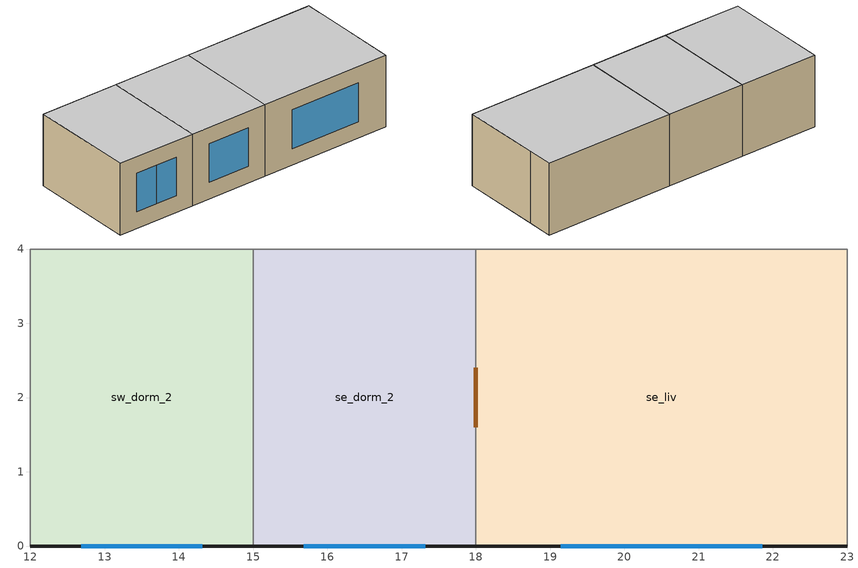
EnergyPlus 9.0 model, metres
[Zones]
se_dorm_2
 floor othersideconditionsmodel (floor): 18,4 18,0 15,0 15,4 z0
 wall outside (ext_wall): 15,0 18,0 z0:2.7
 wall to se_liv (int_wall): 18,0 18,4 z0:2.7
 wall adiabatic (int_wall): 18,4 15,4 z0:2.7
 wall to sw_dorm_2 (int_wall): 15,4 15,0 z0:2.7
 window (simple_window): 15.69,0 17.32,0 z0.61:2.08
 door inside (door_3cm): 18,1.6 18,2.4 z0:2.1
 ceiling adiabatic (ceiling): 15,4 15,0 18,0 18,4 z2.7
se_liv
 floor othersideconditionsmodel (floor): 23,4 23,0 18,0 18,4 z0
 wall outside (ext_wall): 18,0 23,0 z0:2.7
 wall adiabatic (int_wall): 23,0 23,3 23,4 18,4 z0:2.7
 window (simple_window): 19.14,0 21.86,0 z0.61:2.08
 ceiling adiabatic (ceiling): 18,4 18,0 23,0 23,4 z2.7
sw_dorm_2
 floor othersideconditionsmodel (floor): 15,4 15,0 12,0 12,4 z0
 wall outside (ext_wall): 12,0 15,0 z0:2.7
 wall adiabatic (int_wall): 15,4 12,4 12,0 z0:2.7
 window (simple_window): 12.69,0 13.5,0 / 13.5,0 14.31,0 z0.61:2.08
 ceiling adiabatic (ceiling): 12,4 12,0 15,0 15,4 z2.7
[Building]
1_storey: Loads convergence tolerance value=0.04; Maximum number of warmup days=25; Minimum number of warmup days=6; North axis=0; Solar distribution=FullInteriorAndExteriorWithReflections; Temperature convergence tolerance value=0.4; Terrain=City
[Site:GroundDomain:Slab]
ground_domain: 1, 0.4, 1.6, 10, No, Full, 6, 5, Timestep, ground_coupled_oscm, OnGrade, 1250, 30, 50, 1500, 1.5, finite_diff, Site:GroundTemperature:Undisturbed:FiniteDifference, No
[Site:GroundTemperature:Undisturbed:FiniteDifference]
finite_diff: 0.4, 1250, 30, 50, 1500, 1.5
[Construction]
ceiling: piso_ceramico, contrapiso, concreto_5cm, impermeabilizacao
ext_wall: argamassa_externa, tijolo_9x19x19, camara_parede, tijolo_9x19x19, argamassa_interna
floor: impermeabilizacao, concreto_5cm, contrapiso, piso_ceramico
int_wall: argamassa_interna, tijolo_9x19x19, camara_parede, tijolo_9x19x19, argamassa_interna
door_3cm: porta_mad_int_3cm
simple_window: vid_0.87
[Material] Thermal absorptance=0.9
Name | Conductivity | Density | Roughness | Solar absorptance | Specific heat | Thickness | Visible absorptance
argamassa_externa; argamassa_interna | 1.15 | 2000 | MediumRough | 0.5 | 1000 | 0.025 | 0.5
concreto_5cm | 1.75 | 2200 | MediumRough | 0.7 | 1000 | 0.05 | 0.7
contrapiso | 1.15 | 2000 | MediumRough | 0.7 | 1000 | 0.02 | 0.7
impermeabilizacao | 0.23 | 1000 | Smooth | 0.7 | 920 | 0.0001 | 0.7
piso_ceramico | 1.05 | 2000 | Smooth | 0.7 | 920 | 0.0075 | 0.7
porta_mad_int_3cm | 0.15 | 650 | MediumSmooth | 0.5 | 2300 | 0.03 | 0.5
tijolo_9x19x19 | 0.9 | 1600 | Rough | 0.7 | 920 | 0.013 | 0.7
[Material:AirGap]
camara_parede: Thermal resistance=0.17
[WindowMaterial:SimpleGlazingSystem]
vid_0.87: Solar heat gain coefficient=0.87; U factor=5.7
[ThermostatSetpoint:DualSetpoint]
thermostat_setpoint: Cooling setpoint temperature schedule=sch_hvac_23; Heating setpoint temperature schedule=sch_hvac_18
[Zone] Multiplier=1
se_dorm_2; se_liv; sw_dorm_2
[ZoneControl:Thermostat] Control 1=thermostat_setpoint; Control type schedule=sch_hvac_4
Name | Zone or zonelist
thermostat_se_dorm_2 | se_dorm_2
thermostat_se_liv | se_liv
thermostat_sw_dorm_2 | sw_dorm_2
[Zone equipment]
se_dorm_2: hvac_se_dorm_2
se_liv: hvac_se_liv
sw_dorm_2: hvac_sw_dorm_2
[ZoneHVAC:IdealLoadsAirSystem] Cooling limit=NoLimit; Cooling sensible heat ratio=0.7; Dehumidification control type=None; Demand controlled ventilation type=None; Heat recovery type=None; Heating limit=NoLimit; Humidification control type=None; Latent heat recovery effectiveness=0.65; Maximum heating supply air humidity ratio=0.0156; Maximum heating supply air temperature=50; Minimum cooling supply air humidity ratio=0.0077; Minimum cooling supply air temperature=13; Outdoor air economizer type=NoEconomizer; Sensible heat recovery effectiveness=0.7
Name | Availability schedule
hvac_se_dorm_2; hvac_sw_dorm_2 | sch_hvac_dorm
hvac_se_liv | sch_hvac_liv
[SurfaceProperty:OtherSideConditionsModel]
ground_coupled_oscm: Type of modeling=GroundCoupledSurface
[Schedule:Compact]
sch_hvac_4: Through: 12/31, For: AllDays, Until: 24:00, 4
sch_hvac_18: Through: 12/31, For: AllDays, Until: 24:00, 18
sch_hvac_23: Through: 12/31, For: AllDays, Until: 24:00, 23
sch_hvac_liv: Through: 12/31, For: AllDays, Until: 14:00, 0, Until: 22:00, 1, Until: 24:00, 0
sch_hvac_dorm: Through: 12/31, For: AllDays, Until: 08:00, 1, Until: 22:00, 0, Until: 24:00, 1
[AirflowNetwork:MultiZone:Component:DetailedOpening] Discharge coefficient for opening factor 1=0.001; Discharge coefficient for opening factor 2=0.65; Extra crack length or height of pivoting axis=0; Height factor for opening factor 1=1; Height factor for opening factor 2=1; Number of sets of opening factor data=2; Opening factor 1=0; Opening factor 2=1; Start height factor for opening factor 1=0; Start height factor for opening factor 2=0; Type of rectangular large vertical opening lvo=NonPivoted; Width factor for opening factor 1=0
Name | Air mass flow coefficient when opening is closed | Air mass flow exponent when opening is closed | Width factor for opening factor 2
window_opening | 0.0003 | 0.63 | 0.45
door_opening | 0.0024 | 0.59 | 1
[AirflowNetwork:MultiZone:Surface] Ventilation control mode=NoVent; Window door opening factor or crack factor=1
Name | Leakage component | Surface
afn_se_liv_door_w | door_opening | se_liv_door_w
afn_se_dorm_2_window_s | window_opening | se_dorm_2_window_s
afn_se_liv_window_s | window_opening | se_liv_window_s
afn_sw_dorm_2_window_s1 | window_opening | sw_dorm_2_window_s1
afn_sw_dorm_2_window_s2 | window_opening | sw_dorm_2_window_s2
[AirflowNetwork:MultiZone:Zone]
Name | Zone
afn_se_dorm_2 | se_dorm_2
afn_se_liv | se_liv
afn_sw_dorm_2 | sw_dorm_2
[AirflowNetwork:SimulationControl]
afn_control: Absolute airflow convergence tolerance=1e-06; Airflownetwork control=MultizoneWithoutDistribution; Azimuth angle of long axis of building=90; Building type=LowRise; Convergence acceleration limit=-0.5; Height selection for local wind pressure calculation=OpeningHeight; Initialization type=LinearInitializationMethod; Maximum number of iterations=500; Ratio of building width along short axis to width along long axis=0.5; Relative airflow convergence tolerance=0.0001; Wind pressure coefficient type=SurfaceAverageCalculation
